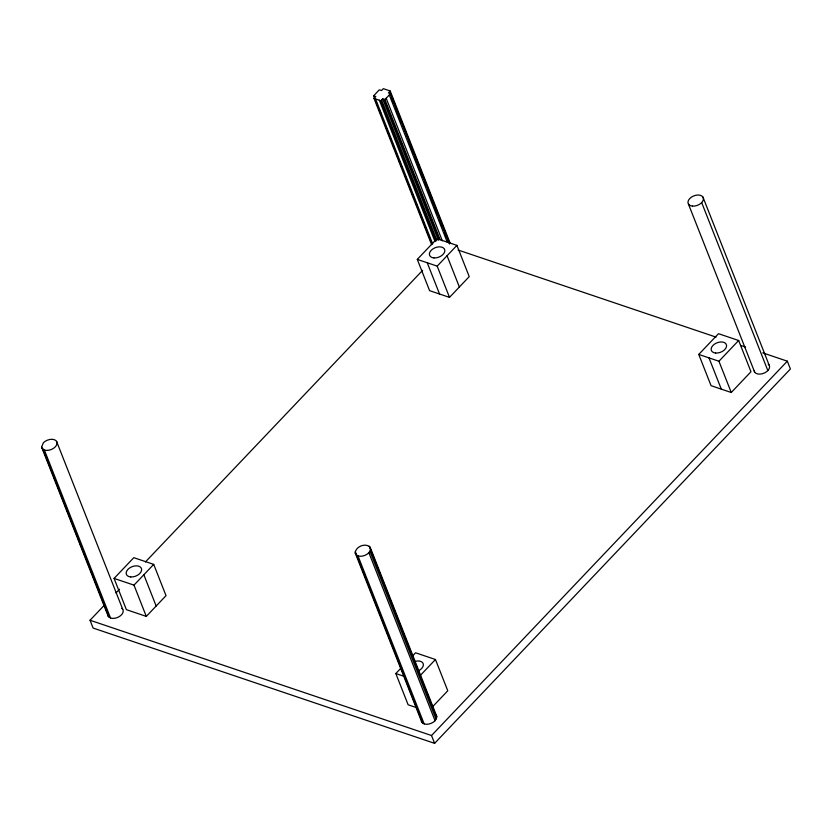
<?xml version="1.0" encoding="UTF-8"?>
<svg xmlns="http://www.w3.org/2000/svg" width="832" height="832" viewBox="0 0 832 832"><rect width="100%" height="100%" fill="white"/><g stroke="black" fill="none" stroke-linecap="round" stroke-linejoin="round"><path stroke-width="1.25" d="M41.6 447.086L43.337 442.832A8.081 5.065 -21.5 0 1 54.236 439.66A8.081 5.065 -21.5 0 1 55.286 446.867A8.081 5.065 -21.5 0 1 44.377 450.039L42.058 448.334L41.6 447.086L108.233 616.325L110.552 618.03A8.081 5.065 -21.5 0 0 120.765 615.524A8.081 5.065 -21.5 0 0 121.794 608.358M355.202 552.968C355.503 546.499 365.664 542.516 370.167 547.238L436.8 716.477L435.063 720.73A8.081 5.065 -21.5 0 1 424.164 723.902L421.834 722.207L355.202 552.968L356.606 555.214L357.989 555.911L424.164 723.902M357.989 555.911A8.081 5.065 -21.5 0 0 368.888 552.739L370.552 549.879L370.167 547.238M374.587 98.218L373.63 95.794L379.309 89.814L381.503 90.553L383.302 88.66L390.187 90.979L450.174 243.266M431.621 244.67L374.015 98.436L375.814 96.533L373.63 95.794M436.124 240.958L380.9 100.755L382.699 98.862L384.894 99.601L440.118 239.793M390.187 90.979L388.388 92.882L390.572 93.621L449.602 243.485M384.894 99.601L390.572 93.621M114.078 578.417L133.796 557.669L153.712 564.387L166.026 595.65L146.297 616.398L126.391 609.669L114.078 578.417L133.994 585.135L146.297 616.398M417.29 259.397L437.008 238.649L456.924 245.378L469.227 276.63L449.509 297.378L429.603 290.659L417.29 259.397L437.195 266.126L449.509 297.378M762.757 352.882L787.322 361.182L790.4 368.992L434.606 743.34L93.122 628.056L90.043 620.246L104.343 605.197M115.97 592.966L119.548 589.202M145.465 561.922L422.604 270.348M133.994 585.135L153.712 564.387M437.195 266.126L456.924 245.378M698.755 354.432L718.484 333.684L738.66 340.496L750.974 371.748L731.255 392.496L711.069 385.684L698.755 354.432L718.942 361.244L731.255 392.496M416.333 707.564L408.138 704.787L395.824 673.535L401.575 667.482M412.256 656.25L415.542 652.787L435.458 659.506L447.772 690.768L432.328 707.002M420.025 675.75L435.458 659.506M718.942 361.244L738.66 340.496M434.606 743.34L431.527 735.53L787.322 361.182M374.015 98.436L380.9 100.755M458.13 250.037L716.082 337.126M740.646 345.426L745.555 347.079M395.824 673.535L405.194 676.697M90.043 620.246L431.527 735.53M435.396 714.23L436.8 716.477M702.957 197.101L769.132 365.092M701.678 202.602L767.853 370.594M688.449 204.069L754.624 372.06M708.989 357.885L721.302 389.137M389.522 91.676L449.509 243.963M392.142 99.393L393.578 103.012M395.481 107.848L397.862 113.89M398.809 116.314L401.19 122.356M408.814 141.69L410.238 145.319M411.185 147.732L413.566 153.774M414.523 156.198L416.905 162.24M417.851 164.653L422.614 176.738M424.518 181.574L425.953 185.203M427.856 190.039L430.238 196.082M431.184 198.494L433.566 204.537M434.522 206.96L436.894 213.002M439.754 220.251L442.614 227.5M444.517 232.336L445.942 235.966M389.293 94.962L447.366 242.414M386.173 98.249L442.343 240.864M447.054 255.746L459.368 286.998M384.082 99.32L439.306 239.522M382.699 98.862L438.402 240.261M381.566 100.058L436.79 240.261M379.35 100.235L435.042 241.634M375.565 98.956L432.692 243.984M379.444 109.824L380.869 113.443M376.012 101.837L377.437 105.466M379.35 110.302L380.775 113.922M385.06 124.8L387.442 130.842M388.388 133.266L390.77 139.308M392.673 144.144L394.108 147.763M396.011 152.599L397.436 156.229M399.339 161.065L402.199 168.314M405.059 175.562L407.43 181.605M408.387 184.028L410.769 190.07M411.715 192.483L414.097 198.526M416 203.362L417.914 208.198M419.338 211.817L424.102 223.912M425.048 226.325L427.43 232.367M428.386 234.78L430.758 240.833M427.242 262.766L439.556 294.018M369.221 546.239L436.727 717.87M369.959 551.325L436.134 719.326M368.888 552.739L435.063 720.73M355.274 551.574L422.781 723.206M143.853 574.766L156.156 606.018M56.566 441.366L122.741 609.357M44.377 450.039L110.552 618.03M43.098 449.322L45.479 455.364M46.436 457.777L48.818 463.819M50.721 468.655L52.146 472.285M54.049 477.121L55.952 481.957M57.387 485.576L58.812 489.206M59.758 491.618L62.14 497.661M63.097 500.084L65.478 506.126M66.425 508.539L68.806 514.582M70.71 519.418L72.145 523.047M74.048 527.883L75.951 532.719M77.376 536.338L82.139 548.423M83.086 550.846L85.467 556.889M86.424 559.302L88.806 565.344M89.752 567.767L92.134 573.81M94.037 578.646L95.94 583.471M97.375 587.101L102.138 599.186M103.085 601.609L105.466 607.651M106.423 610.064L107.848 613.694M43.004 449.332L109.179 617.334M421.377 720.959L421.834 722.207M107.775 615.087L108.233 616.325M768.186 364.094A8.081 5.065 -21.5 0 1 764.587 372.913A8.081 5.065 -21.5 0 1 754.166 370.822M414.898 661.43A8.081 5.065 -21.5 0 1 423.186 663.634A8.081 5.065 -21.5 0 1 418.35 670.862M715.634 353.038A8.081 5.065 -21.5 0 0 726.554 345.27A8.081 5.065 -21.5 0 0 714.355 344.219A8.081 5.065 -21.5 0 0 715.634 353.038M433.888 257.92A8.081 5.065 -21.5 0 0 444.808 250.141A8.081 5.065 -21.5 0 0 432.609 249.101A8.081 5.065 -21.5 0 0 433.888 257.92M130.676 576.94A8.081 5.065 -21.5 0 0 141.606 569.161A8.081 5.065 -21.5 0 0 129.397 568.11A8.081 5.065 -21.5 0 0 130.676 576.94M692.484 206.118A8.081 5.065 -21.5 0 0 703.414 198.338A8.081 5.065 -21.5 0 0 691.215 197.288A8.081 5.065 -21.5 0 0 692.484 206.118"/></g></svg>
